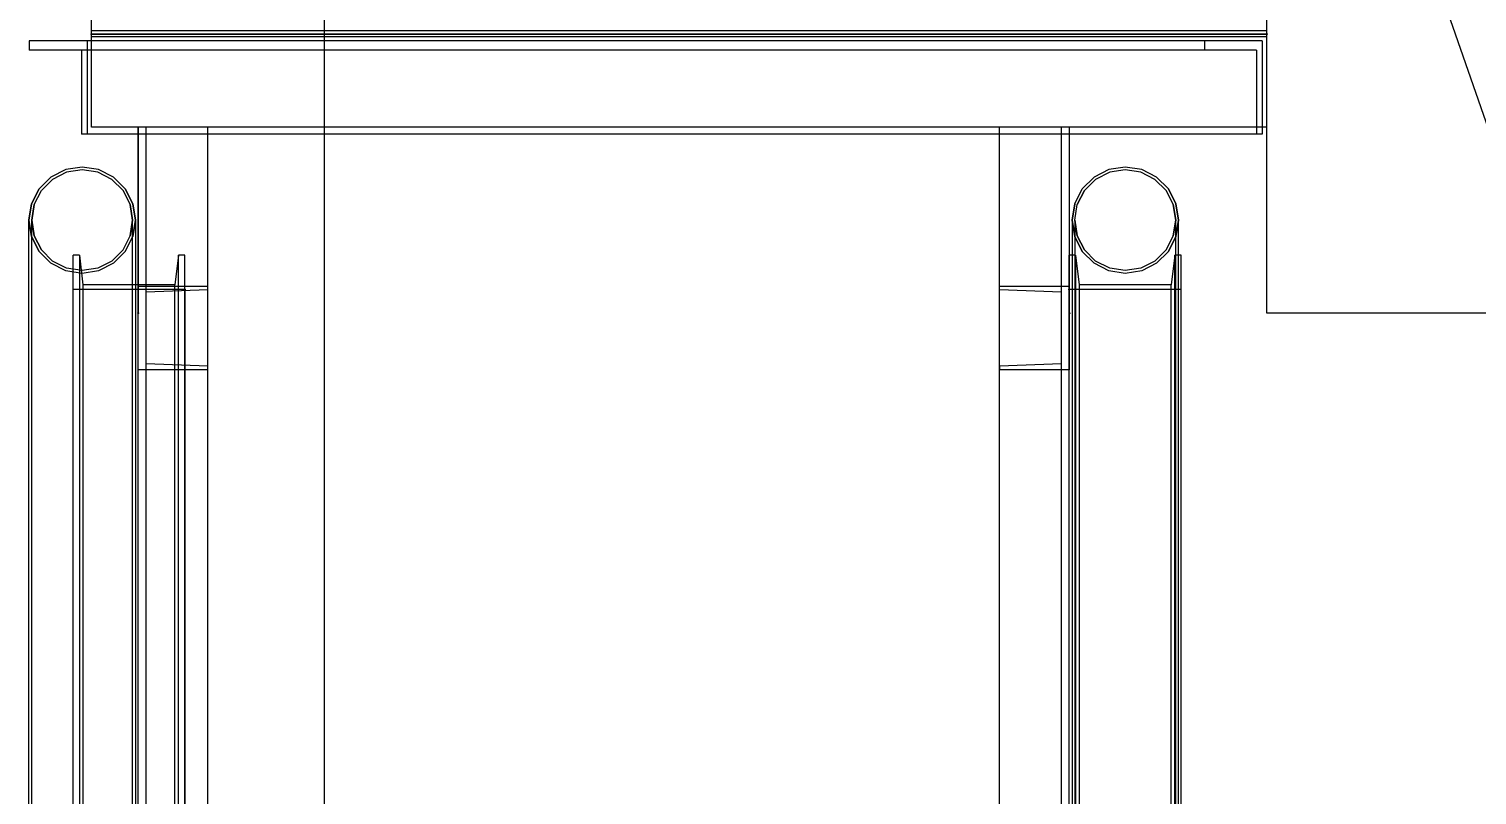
# Model space of a CAD drawing. Header units: millimetres. Extents: x 150209.93 to 150215.05, y 136675.65 to 136679.93.
# Drawn here: x 150211.27468 to 150211.30579, y 136679.59464 to 136679.61109 of the extents above; entities that cross this region are included whole.
import ezdxf

# ---------------------------------------------------------------- set-up
doc = ezdxf.new("R2010")
doc.units = ezdxf.units.MM
doc.header["$LTSCALE"] = 0.25
for name, pattern in [('CENTER', [50.8, 31.75, -6.35, 6.35, -6.35]), ('XKITLINE00', [0]), ('XKITLINE02', [4, 2, -2]), ('XKITLINE03', [6, 3, -1, 1, -1])]:
    doc.linetypes.add(name, pattern=pattern)

# ---------------------------------------------------------------- blocks, each defined once
blk = doc.blocks.new('çatıı')
at = {"color": 5, "linetype": 'XKITLINE00'}
for p, q in [((11865, 19870.28), (11865, 20204.82)), ((11945, 19870.28), (11865, 19870.28))]:
    blk.add_line(p, q, dxfattribs=at)
at = {"color": 8, "linetype": 'CENTER'}
blk.add_line((11840, 20030.97), (12015, 19525.62), dxfattribs=at)
at = {"color": 8, "linetype": 'XKITLINE00'}
blk.add_line((11763.8, 19949.63), (11763.8, 19282.77), dxfattribs=at)
at = {"color": 7, "linetype": 'XKITLINE00'}
for p, q in [((11738.8, 19890.27), (11738.8, 19910.27)), ((11732.12, 19899.52), (11732.12, 19898.52)), ((11738.8, 19899.52), (11732.12, 19899.52)), ((11738.33, 19899.52), (11738.33, 19889.52)), ((11737.71, 19898.52), (11732.12, 19898.52)), ((11737.71, 19898.52), (11737.71, 19889.52)), ((11763.8, 19890.27), (11738.8, 19890.27)), ((11751.3, 19890.27), (11743.8, 19890.27)), ((11743.8, 19873.32), (11743.8, 19890.27)), ((11751.3, 19873.17), (11751.3, 19890.27)), ((11743.8, 19889.52), (11737.71, 19889.52)), ((11763.8, 19889.52), (11751.3, 19889.52)), ((11736.03, 19885.71), (11734.44, 19884.9)), ((11736.03, 19885.71), (11734.44, 19884.9)), ((11737.8, 19885.99), (11736.03, 19885.71)), ((11737.8, 19885.99), (11736.03, 19885.71)), ((11739.56, 19885.71), (11737.8, 19885.99)), ((11739.56, 19885.71), (11737.8, 19885.99)), ((11741.16, 19884.9), (11739.56, 19885.71)), ((11741.16, 19884.9), (11739.56, 19885.71)), ((11733.17, 19883.63), (11732.36, 19882.04)), ((11732.36, 19882.04), (11733.17, 19883.63)), ((11734.44, 19884.9), (11733.17, 19883.63)), ((11733.17, 19883.63), (11734.44, 19884.9)), ((11742.42, 19883.63), (11741.16, 19884.9)), ((11742.42, 19883.63), (11741.16, 19884.9)), ((11742.42, 19883.63), (11743.23, 19882.04)), ((11743.23, 19882.04), (11742.42, 19883.63)), ((11732.36, 19882.04), (11732.08, 19880.27)), ((11732.08, 19880.27), (11732.36, 19882.04)), ((11743.23, 19882.04), (11743.51, 19880.27)), ((11743.51, 19880.27), (11743.23, 19882.04)), ((11732.08, 19812.05), (11732.08, 19880.27)), ((11743.51, 19880.27), (11743.51, 19573.26)), ((11748.14, 19876.52), (11747.75, 19873.32)), ((11748.82, 19876.52), (11748.14, 19876.52)), ((11748.82, 19872.85), (11748.82, 19876.52)), ((11747.75, 19873.32), (11743.51, 19873.32)), ((11748.82, 19872.85), (11743.51, 19872.85)), ((11751.3, 19873.17), (11748.82, 19873.17)), ((11751.3, 19873.17), (11748.82, 19873.17)), ((11748.82, 19813.2), (11748.82, 19872.85)), ((11751.3, 19537.4), (11751.3, 19873.17))]:
    blk.add_line(p, q, dxfattribs=at)
at = {"color": 116, "linetype": 'XKITLINE02', "true_color": 0x136734}
for p, q in [((11865, 19890.27), (11865, 19910.27)), ((11865, 19900.6), (11738.8, 19900.6)), ((11865, 19899.95), (11738.8, 19899.95)), ((11864.53, 19899.52), (11738.8, 19899.52)), ((11858.32, 19899.52), (11858.32, 19898.52)), ((11864.53, 19899.52), (11864.53, 19889.52)), ((11863.91, 19898.52), (11737.71, 19898.52)), ((11863.91, 19898.52), (11863.91, 19889.52)), ((11744.65, 19864.84), (11744.65, 19890.27)), ((11865, 19890.27), (11763.8, 19890.27)), ((11836.32, 19864.22), (11836.32, 19890.27)), ((11843.82, 19890.27), (11836.32, 19890.27)), ((11842.97, 19864.84), (11842.97, 19890.27)), ((11843.82, 19864.22), (11843.82, 19890.27)), ((11751.3, 19889.52), (11738.33, 19889.52)), ((11864.53, 19889.52), (11763.8, 19889.52)), ((11736.12, 19885.42), (11734.61, 19884.66)), ((11736.12, 19885.42), (11734.61, 19884.66)), ((11737.8, 19885.69), (11736.12, 19885.42)), ((11737.8, 19885.69), (11736.12, 19885.42)), ((11739.47, 19885.42), (11737.8, 19885.69)), ((11739.47, 19885.42), (11737.8, 19885.69)), ((11740.98, 19884.66), (11739.47, 19885.42)), ((11740.98, 19884.66), (11739.47, 19885.42)), ((11848.05, 19885.71), (11846.46, 19884.9)), ((11848.05, 19885.71), (11846.46, 19884.9)), ((11848.14, 19885.42), (11846.63, 19884.66)), ((11848.14, 19885.42), (11846.63, 19884.66)), ((11849.81, 19885.99), (11848.05, 19885.71)), ((11849.81, 19885.99), (11848.05, 19885.71)), ((11849.81, 19885.69), (11848.14, 19885.42)), ((11849.81, 19885.69), (11848.14, 19885.42)), ((11851.58, 19885.71), (11849.81, 19885.99)), ((11851.58, 19885.71), (11849.81, 19885.99)), ((11851.49, 19885.42), (11849.81, 19885.69)), ((11851.49, 19885.42), (11849.81, 19885.69)), ((11853, 19884.66), (11851.49, 19885.42)), ((11853, 19884.66), (11851.49, 19885.42)), ((11853.17, 19884.9), (11851.58, 19885.71)), ((11853.17, 19884.9), (11851.58, 19885.71)), ((11732.65, 19881.95), (11733.42, 19883.46)), ((11732.65, 19881.95), (11733.42, 19883.46)), ((11733.42, 19883.46), (11734.61, 19884.66)), ((11733.42, 19883.46), (11734.61, 19884.66)), ((11742.18, 19883.46), (11740.98, 19884.66)), ((11742.18, 19883.46), (11740.98, 19884.66)), ((11742.18, 19883.46), (11742.95, 19881.95)), ((11742.95, 19881.95), (11742.18, 19883.46)), ((11844.38, 19882.04), (11845.19, 19883.63)), ((11844.38, 19882.04), (11845.19, 19883.63)), ((11845.43, 19883.46), (11844.66, 19881.95)), ((11844.66, 19881.95), (11845.43, 19883.46)), ((11846.46, 19884.9), (11845.19, 19883.63)), ((11845.19, 19883.63), (11846.46, 19884.9)), ((11846.63, 19884.66), (11845.43, 19883.46)), ((11845.43, 19883.46), (11846.63, 19884.66)), ((11853, 19884.66), (11854.2, 19883.46)), ((11854.2, 19883.46), (11853, 19884.66)), ((11853.17, 19884.9), (11854.44, 19883.63)), ((11854.44, 19883.63), (11853.17, 19884.9)), ((11854.2, 19883.46), (11854.96, 19881.95)), ((11854.96, 19881.95), (11854.2, 19883.46)), ((11854.44, 19883.63), (11855.25, 19882.04)), ((11855.25, 19882.04), (11854.44, 19883.63)), ((11732.65, 19881.95), (11732.38, 19880.27)), ((11732.38, 19880.27), (11732.65, 19881.95)), ((11742.95, 19881.95), (11743.21, 19880.27)), ((11743.21, 19880.27), (11742.95, 19881.95)), ((11844.38, 19882.04), (11844.1, 19880.27)), ((11844.1, 19880.27), (11844.38, 19882.04)), ((11844.4, 19880.27), (11844.66, 19881.95)), ((11844.4, 19880.27), (11844.66, 19881.95)), ((11854.96, 19881.95), (11855.23, 19880.27)), ((11855.23, 19880.27), (11854.96, 19881.95)), ((11855.25, 19882.04), (11855.53, 19880.27)), ((11855.53, 19880.27), (11855.25, 19882.04)), ((11732.08, 19880.27), (11732.36, 19878.51)), ((11732.36, 19878.51), (11732.08, 19880.27)), ((11732.38, 19880.27), (11732.65, 19878.6)), ((11732.38, 19573.2), (11732.38, 19880.27)), ((11732.65, 19878.6), (11732.38, 19880.27)), ((11743.21, 19880.27), (11742.95, 19878.6)), ((11742.95, 19878.6), (11743.21, 19880.27)), ((11743.21, 19573.2), (11743.21, 19880.27)), ((11743.51, 19880.27), (11743.23, 19878.51)), ((11743.23, 19878.51), (11743.51, 19880.27)), ((11844.1, 19880.27), (11844.38, 19878.51)), ((11844.1, 19880.27), (11844.1, 19573.2)), ((11844.38, 19878.51), (11844.1, 19880.27)), ((11844.4, 19880.27), (11844.66, 19878.6)), ((11844.4, 19880.27), (11844.4, 19573.2)), ((11844.66, 19878.6), (11844.4, 19880.27)), ((11855.23, 19880.27), (11854.96, 19878.6)), ((11854.96, 19878.6), (11855.23, 19880.27)), ((11855.23, 19573.2), (11855.23, 19880.27)), ((11855.53, 19880.27), (11855.25, 19878.51)), ((11855.25, 19878.51), (11855.53, 19880.27)), ((11855.53, 19573.2), (11855.53, 19880.27)), ((11732.36, 19878.51), (11733.17, 19876.92)), ((11733.17, 19876.92), (11732.36, 19878.51)), ((11732.65, 19878.6), (11733.42, 19877.09)), ((11733.42, 19877.09), (11732.65, 19878.6)), ((11742.18, 19877.09), (11742.95, 19878.6)), ((11742.18, 19877.09), (11742.95, 19878.6)), ((11742.42, 19876.92), (11743.23, 19878.51)), ((11742.42, 19876.92), (11743.23, 19878.51)), ((11844.38, 19878.51), (11845.19, 19876.92)), ((11845.19, 19876.92), (11844.38, 19878.51)), ((11844.66, 19878.6), (11845.43, 19877.09)), ((11845.43, 19877.09), (11844.66, 19878.6)), ((11854.96, 19878.6), (11854.2, 19877.09)), ((11854.2, 19877.09), (11854.96, 19878.6)), ((11855.25, 19878.51), (11854.44, 19876.92)), ((11854.44, 19876.92), (11855.25, 19878.51)), ((11734.44, 19875.65), (11733.17, 19876.92)), ((11734.44, 19875.65), (11733.17, 19876.92)), ((11734.61, 19875.89), (11733.42, 19877.09)), ((11734.61, 19875.89), (11733.42, 19877.09)), ((11736.03, 19874.84), (11734.44, 19875.65)), ((11736.03, 19874.84), (11734.44, 19875.65)), ((11736.12, 19875.12), (11734.61, 19875.89)), ((11736.12, 19875.12), (11734.61, 19875.89)), ((11737.5, 19876.52), (11736.82, 19876.52)), ((11736.82, 19868.93), (11736.82, 19876.52)), ((11736.82, 19789.33), (11736.82, 19876.52)), ((11737.5, 19876.52), (11737.88, 19873.32)), ((11737.5, 19876.52), (11737.5, 19793)), ((11740.98, 19875.89), (11739.47, 19875.12)), ((11740.98, 19875.89), (11739.47, 19875.12)), ((11741.16, 19875.65), (11739.56, 19874.84)), ((11741.16, 19875.65), (11739.56, 19874.84)), ((11740.98, 19875.89), (11742.18, 19877.09)), ((11740.98, 19875.89), (11742.18, 19877.09)), ((11742.42, 19876.92), (11741.16, 19875.65)), ((11741.16, 19875.65), (11742.42, 19876.92)), ((11748.14, 19793), (11748.14, 19876.52)), ((11843.8, 19789.33), (11843.8, 19876.52)), ((11844.48, 19876.52), (11843.8, 19876.52)), ((11844.48, 19876.52), (11844.48, 19793)), ((11844.48, 19876.52), (11844.86, 19873.32)), ((11845.19, 19876.92), (11846.46, 19875.65)), ((11846.46, 19875.65), (11845.19, 19876.92)), ((11845.43, 19877.09), (11846.63, 19875.89)), ((11846.63, 19875.89), (11845.43, 19877.09)), ((11848.05, 19874.84), (11846.46, 19875.65)), ((11848.05, 19874.84), (11846.46, 19875.65)), ((11848.14, 19875.12), (11846.63, 19875.89)), ((11848.14, 19875.12), (11846.63, 19875.89)), ((11853, 19875.89), (11851.49, 19875.12)), ((11853, 19875.89), (11851.49, 19875.12)), ((11853.17, 19875.65), (11851.58, 19874.84)), ((11853.17, 19875.65), (11851.58, 19874.84)), ((11854.2, 19877.09), (11853, 19875.89)), ((11853, 19875.89), (11854.2, 19877.09)), ((11854.44, 19876.92), (11853.17, 19875.65)), ((11853.17, 19875.65), (11854.44, 19876.92)), ((11855.12, 19876.52), (11854.73, 19873.32)), ((11855.12, 19793), (11855.12, 19876.52)), ((11855.8, 19876.52), (11855.12, 19876.52)), ((11855.8, 19789.33), (11855.8, 19876.52)), ((11737.8, 19874.56), (11736.03, 19874.84)), ((11737.8, 19874.56), (11736.03, 19874.84)), ((11737.8, 19874.86), (11736.12, 19875.12)), ((11737.8, 19874.86), (11736.12, 19875.12)), ((11739.47, 19875.12), (11737.8, 19874.86)), ((11739.47, 19875.12), (11737.8, 19874.86)), ((11739.56, 19874.84), (11737.8, 19874.56)), ((11739.56, 19874.84), (11737.8, 19874.56)), ((11849.81, 19874.56), (11848.05, 19874.84)), ((11849.81, 19874.56), (11848.05, 19874.84)), ((11849.81, 19874.86), (11848.14, 19875.12)), ((11849.81, 19874.86), (11848.14, 19875.12)), ((11851.49, 19875.12), (11849.81, 19874.86)), ((11851.49, 19875.12), (11849.81, 19874.86)), ((11851.58, 19874.84), (11849.81, 19874.56)), ((11851.58, 19874.84), (11849.81, 19874.56)), ((11743.51, 19872.85), (11736.82, 19872.85)), ((11743.51, 19873.32), (11737.88, 19873.32)), ((11737.88, 19873.32), (11737.88, 19789.8)), ((11743.8, 19864.22), (11743.8, 19873.32)), ((11748.82, 19873.17), (11743.8, 19873.17)), ((11743.8, 19806.23), (11743.8, 19873.17)), ((11748.82, 19873.17), (11743.8, 19873.17)), ((11751.3, 19872.79), (11744.65, 19872.56)), ((11751.3, 19872.79), (11744.65, 19872.56)), ((11744.65, 19529.07), (11744.65, 19872.56)), ((11747.75, 19789.8), (11747.75, 19873.32)), ((11751.3, 19864.22), (11751.3, 19873.17)), ((11836.3, 19528.45), (11836.3, 19873.17)), ((11843.8, 19873.17), (11836.3, 19873.17)), ((11842.95, 19872.56), (11836.3, 19872.79)), ((11843.82, 19873.17), (11836.32, 19873.17)), ((11842.97, 19872.56), (11836.32, 19872.79)), ((11842.95, 19529.07), (11842.95, 19872.56)), ((11843.8, 19528.45), (11843.8, 19873.17)), ((11855.8, 19872.85), (11843.8, 19872.85)), ((11844.86, 19873.32), (11844.86, 19789.8)), ((11854.73, 19873.32), (11844.86, 19873.32)), ((11854.73, 19789.8), (11854.73, 19873.32)), ((11751.3, 19864.6), (11744.65, 19864.84)), ((11751.3, 19864.6), (11744.65, 19864.84)), ((11842.95, 19864.84), (11836.3, 19864.6)), ((11842.97, 19864.84), (11836.32, 19864.6)), ((11751.3, 19864.22), (11743.8, 19864.22)), ((11751.3, 19864.22), (11743.8, 19864.22)), ((11843.8, 19864.22), (11836.3, 19864.22)), ((11836.32, 19864.6), (11836.32, 19864.22)), ((11843.82, 19864.22), (11836.32, 19864.22))]:
    blk.add_line(p, q, dxfattribs=at)
at = {"color": 1, "linetype": 'XKITLINE03'}
for p, q in [((11865, 19900.27), (11738.8, 19900.27)), ((11738.8, 19900.27), (11865, 19900.27)), ((11738.8, 19900.27), (11865, 19900.27)), ((11743.8, 19890.27), (11743.8, 19870.28)), ((11843.82, 19870.28), (11843.82, 19890.27)), ((11748.82, 19872.85), (11748.82, 19789.33)), ((11843.8, 19789.33), (11843.8, 19872.85))]:
    blk.add_line(p, q, dxfattribs=at)
at = {"color": 1, "linetype": 'XKITLINE00'}
for centre in [(11738.8, 19900.27), (11738.8, 19900.27), (11738.8, 19900.27), (11865, 19900.27), (11865, 19900.27), (11865, 19900.27), (11743.8, 19890.27), (11843.82, 19890.27), (11748.82, 19872.85), (11843.8, 19872.85), (11743.8, 19870.28), (11843.82, 19870.28)]:
    blk.add_circle(centre, 0.05, dxfattribs=at)

msp = doc.modelspace()

# ---------------------------------------------------------------- block references
at = {"xscale": 0.0002000170049888334, "yscale": 0.0002000170049888334, "zscale": 0.0002000170049888334}
msp.add_blockref('çatıı', (150208.928067, 136675.630592), dxfattribs=at)

doc.saveas('drawing.dxf')
